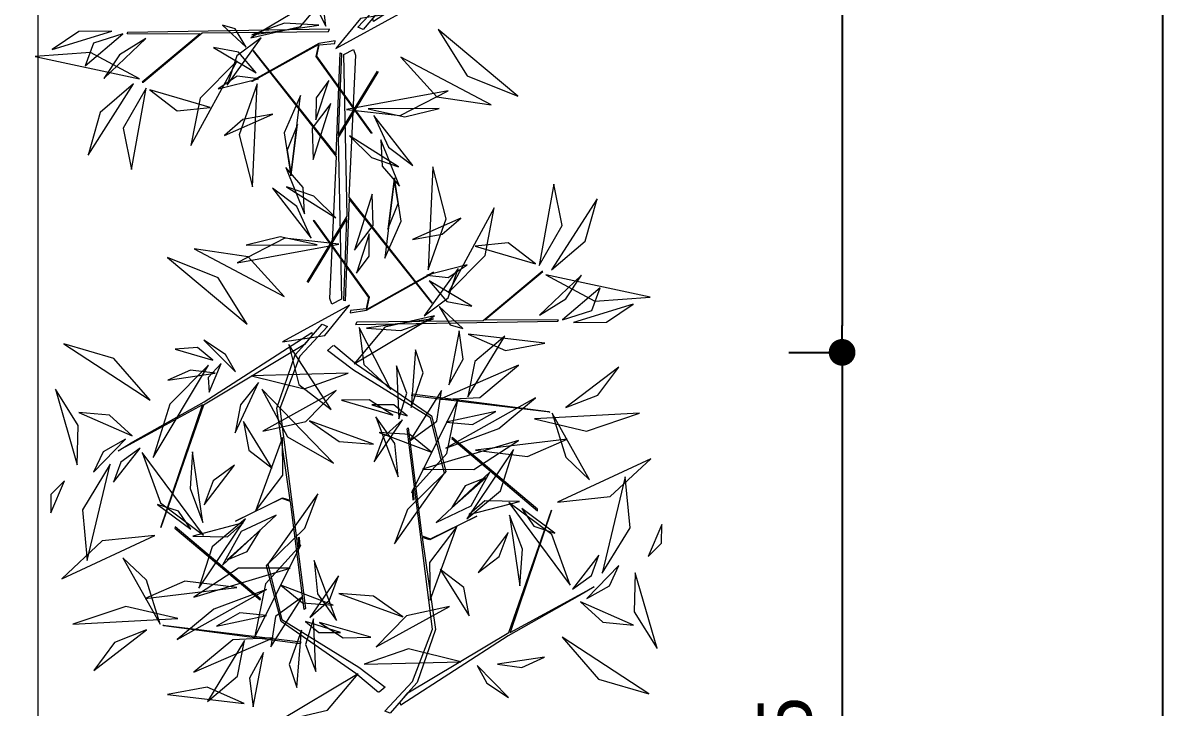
# Model space of a CAD drawing. Header units: centimetres. Extents: x 16433 to 114398, y -50094 to -12305.
# Drawn here: x 32928.5 to 33144.4, y -30435.3 to -30307 of the extents above; entities that cross this region are included whole.
import ezdxf

# ---------------------------------------------------------------- set-up
doc = ezdxf.new("R2010")
doc.units = ezdxf.units.CM
doc.header["$LTSCALE"] = 0.5
doc.layers.get('0').update_dxf_attribs({"linetype": 'CONTINUOUS'})
doc.layers.get('DEFPOINTS').update_dxf_attribs({"linetype": 'CONTINUOUS'})
doc.layers.add('3-BAT C-Niveau -2', color=7, linetype='CONTINUOUS')
doc.styles.add('Helvetica', font='')
doc.styles.get('Helvetica').set_extended_font_data('Helvetica')
doc.dimstyles.new('IS', dxfattribs={"dimtxt": 10.08724, "dimasz": 5.007446, "dimexe": 2, "dimexo": 10, "dimgap": 3, "dimtad": 1, "dimdec": 1, "dimtxsty": 'Helvetica', "dimblk": 'DOT', "dimblk1": 'DOT', "dimblk2": 'DOT', "dimcen": 0, "dimdle": 10, "dimazin": 0, "dimtfac": 0.8, "dimtdec": 1, "dimtix": 1, "dimtmove": 0, "dimatfit": 0, "dimldrblk": 'VW_FILLEDARROW-1', "dimfxl": 10, "dimfxlon": 1, "dimfrac": 2, "dimtolj": 1, "dimarcsym": 0})

# ---------------------------------------------------------------- blocks, each defined once
blk = doc.blocks.new('Groupe-86-1')
at = {"color": 253, "linetype": 'Continuous', "lineweight": 5, "true_color": 0xa0a0a4, "flags": 128}
for points in [[(15858.73, -47595.33), (15861.26, -47608.78), (15850.32, -47599.8), (15850.37, -47599.94), (15861.48, -47609.09), (15866.13, -47632.29), (15866.58, -47632.41), (15858.95, -47595.34), (15858.7, -47595.23), (15858.72, -47595.3)], [(15746.3, -47664.51), (15748.98, -47659.69), (15755.93, -47644.12), (15765.66, -47639.52), (15766.01, -47639.69), (15756.32, -47644.18), (15750.23, -47660.04), (15747.49, -47665.52), (15746.35, -47664.61)], [(15808.62, -47644.2), (15805.94, -47649.03), (15798.99, -47664.6), (15789.26, -47669.2), (15788.91, -47669.03), (15798.59, -47664.54), (15804.69, -47648.68), (15807.43, -47643.2), (15808.56, -47644.1)], [(15821.05, -47684.56), (15818.52, -47671.11), (15829.46, -47680.09), (15829.4, -47679.95), (15818.3, -47670.81), (15813.65, -47647.6), (15813.2, -47647.48), (15820.83, -47684.55), (15821.07, -47684.67), (15821.06, -47684.6)]]:
    blk.add_lwpolyline(points, dxfattribs=at)
for points in [[(15811.84, -47642.4), (15805.42, -47638.32), (15795.11, -47636.45), (15759.16, -47648.14), (15758.95, -47647.97), (15778.32, -47641.68), (15778.57, -47639.96), (15772.79, -47632.23), (15778.74, -47640.05), (15778.61, -47641.56), (15795.06, -47635.91), (15805.47, -47637.45), (15807.71, -47638.8), (15793.06, -47622.29), (15769.07, -47618.72), (15793.05, -47622.1), (15781.68, -47608.22), (15783.82, -47610.61), (15793.69, -47622.29), (15810.2, -47639.69), (15809.7, -47639.88), (15807.71, -47638.8), (15812.05, -47641.34)], [(15860.02, -47619.06), (15843.73, -47637.96), (15862.59, -47635.2), (15862.57, -47635.44), (15847.37, -47637.7), (15860.51, -47642.66), (15860.35, -47642.75), (15846.95, -47637.77), (15817.35, -47643.98), (15816.07, -47642.39), (15817.03, -47641.82), (15843.44, -47638.08), (15859.84, -47619.23)], [(15759.18, -47639.53), (15759.37, -47639.53), (15769.66, -47621.31), (15769.39, -47621.34)], [(15864.64, -47633.84), (15863.6, -47630.9), (15854.3, -47619.85), (15854.33, -47620.03), (15863.42, -47630.87), (15861.11, -47630.79), (15849, -47643.61), (15848.96, -47643.88), (15861.19, -47630.97), (15863.37, -47631), (15864.17, -47633.86)], [(15751.03, -47622.7), (15751.14, -47622.47), (15752.9, -47648.43), (15752.51, -47648.41)], [(15867.94, -47637.5), (15874.36, -47641.58), (15884.67, -47643.45), (15920.62, -47631.75), (15920.83, -47631.93), (15901.46, -47638.22), (15901.2, -47639.93), (15906.99, -47647.67), (15901.04, -47639.84), (15901.17, -47638.33), (15884.72, -47643.98), (15874.3, -47642.45), (15872.06, -47641.09), (15886.72, -47657.6), (15910.71, -47661.18), (15886.72, -47657.8), (15898.1, -47671.67), (15895.96, -47669.28), (15886.08, -47657.6), (15869.57, -47640.21), (15870.08, -47640.01), (15872.06, -47641.09), (15867.72, -47638.56)], [(15815.13, -47646.05), (15816.17, -47648.99), (15825.48, -47660.04), (15825.45, -47659.87), (15816.35, -47649.03), (15818.67, -47649.1), (15830.78, -47636.28), (15830.82, -47636.02), (15818.58, -47648.92), (15816.4, -47648.89), (15815.6, -47646.04)], [(15819.75, -47660.84), (15836.05, -47641.93), (15817.19, -47644.7), (15817.2, -47644.46), (15832.4, -47642.19), (15819.26, -47637.24), (15819.43, -47637.15), (15832.83, -47642.13), (15862.42, -47635.91), (15863.71, -47637.51), (15862.74, -47638.07), (15836.34, -47641.82), (15819.94, -47660.66)], [(15803.89, -47686.02), (15803.78, -47686.24), (15802.02, -47660.28), (15802.41, -47660.3)], [(15743.08, -47666.32), (15749.5, -47670.4), (15759.81, -47672.26), (15795.76, -47660.57), (15795.97, -47660.74), (15776.6, -47667.04), (15776.35, -47668.75), (15782.13, -47676.49), (15776.18, -47668.66), (15776.31, -47667.15), (15759.86, -47672.8), (15749.44, -47671.27), (15747.21, -47669.91), (15761.86, -47686.42), (15785.85, -47690), (15761.87, -47686.62), (15773.24, -47700.49), (15771.1, -47698.1), (15761.22, -47686.42), (15744.72, -47669.03), (15745.22, -47668.83), (15747.21, -47669.91), (15742.87, -47667.38)], [(15795.74, -47669.18), (15795.55, -47669.18), (15785.26, -47687.41), (15785.53, -47687.37)]]:
    blk.add_lwpolyline(points, close=True, dxfattribs=at)
at = {"color": 253, "linetype": 'Continuous', "lineweight": 5, "true_color": 0xa0a0a4}
for points in [[(15850.81, -47599.15, -186.41), (15853.98, -47589.24, -187.61), (15851.28, -47579.17, -186.97), (15851.28, -47579.17, -186.97), (15850.81, -47599.15, -186.41)], [(15858.63, -47592.44, -174.84), (15857.41, -47586.33, -175.45), (15853.18, -47582.07, -176.76), (15853.18, -47582.07, -176.76), (15858.63, -47592.44, -174.84)], [(15858.53, -47594.51, -174.58), (15855.82, -47589.46, -172.2), (15851.31, -47588.7, -168.43), (15851.31, -47588.7, -168.43), (15858.53, -47594.51, -174.58)], [(15849.7, -47598.26, -186.4), (15843.25, -47593.1, -186.75), (15835.04, -47592.37, -187), (15835.04, -47592.37, -187), (15849.7, -47598.26, -186.4)], [(15858.47, -47598.92, -186.97), (15854.57, -47594.67, -187.38), (15849.65, -47592.56, -185.5), (15849.65, -47592.56, -185.5), (15858.47, -47598.92, -186.97)], [(15777.67, -47601.14, -212.86), (15784.93, -47599.98, -209.91), (15790.82, -47594.49, -208.14), (15790.82, -47594.49, -208.14), (15777.67, -47601.14, -212.86)], [(15777.67, -47601.14, -212.86), (15784.93, -47599.98, -209.91), (15790.82, -47594.49, -208.14), (15790.82, -47594.49, -208.14), (15777.67, -47601.14, -212.86)], [(15792.07, -47612.31, -223.66), (15798.52, -47604.2, -222.36), (15799.46, -47594.45, -219.58), (15799.46, -47594.45, -219.58), (15792.07, -47612.31, -223.66)], [(15774.25, -47599.35, -211.21), (15771.28, -47597.33, -209.03), (15767.9, -47597.95, -206.71), (15767.9, -47597.95, -206.71), (15774.25, -47599.35, -211.21)], [(15774.25, -47599.35, -211.21), (15771.28, -47597.33, -209.03), (15767.9, -47597.95, -206.71), (15767.9, -47597.95, -206.71), (15774.25, -47599.35, -211.21)], [(15784.91, -47610.23, -232.48), (15787.91, -47605.39, -232.45), (15787.37, -47599.63, -231.83), (15787.37, -47599.63, -231.83), (15784.91, -47610.23, -232.48)], [(15849.33, -47600.72, -182.25), (15841.22, -47597.85, -178.08), (15833.87, -47600.86, -173.29), (15833.87, -47600.86, -173.29), (15849.33, -47600.72, -182.25)], [(15849.18, -47601.42, -181.99), (15846.25, -47607.19, -181.12), (15848.06, -47613.17, -179.03), (15848.06, -47613.17, -179.03), (15849.18, -47601.42, -181.99)], [(15767.38, -47617.89, -215.07), (15764.53, -47608.41, -213.8), (15756.18, -47602.28, -214.42), (15756.18, -47602.28, -214.42), (15767.38, -47617.89, -215.07)], [(15778.92, -47607.22, -228.35), (15769.57, -47603.67, -229.1), (15760.39, -47606.32, -232.12), (15760.39, -47606.32, -232.12), (15778.92, -47607.22, -228.35)], [(15752.89, -47625.04, -223.19), (15753.32, -47615.03, -225.59), (15748.18, -47605.92, -225.79), (15748.18, -47605.92, -225.79), (15752.89, -47625.04, -223.19)], [(15752.89, -47625.04, -223.19), (15753.32, -47615.03, -225.59), (15748.18, -47605.92, -225.79), (15748.18, -47605.92, -225.79), (15752.89, -47625.04, -223.19)], [(15784.08, -47609.15, -232.75), (15780.97, -47605.45, -233.5), (15776.9, -47604.4, -235.42), (15776.9, -47604.4, -235.42), (15784.08, -47609.15, -232.75)], [(15782.91, -47612.13, -229.3), (15779.68, -47609.08, -228.25), (15775.72, -47608.44, -226.49), (15775.72, -47608.44, -226.49), (15782.91, -47612.13, -229.3)], [(15809.48, -47627.53, -220.09), (15816.98, -47620.56, -220.53), (15818.96, -47610.52, -219.34), (15818.96, -47610.52, -219.34), (15809.48, -47627.53, -220.09)], [(15749.71, -47619.65, -215.73), (15746.29, -47614.21, -216.78), (15740.42, -47611.36, -215.22), (15740.42, -47611.36, -215.22), (15749.71, -47619.65, -215.73)], [(15749.71, -47619.65, -215.73), (15746.29, -47614.21, -216.78), (15740.42, -47611.36, -215.22), (15740.42, -47611.36, -215.22), (15749.71, -47619.65, -215.73)], [(15751.22, -47621.97, -214.21), (15758.84, -47617.91, -211.43), (15762.16, -47612.79, -206.15), (15762.16, -47612.79, -206.15), (15751.22, -47621.97, -214.21)], [(15782.19, -47612.68, -228.97), (15773.54, -47617.79, -227.8), (15769.13, -47626.86, -227.09), (15769.13, -47626.86, -227.09), (15782.19, -47612.68, -228.97)], [(15857.54, -47616.53, -207.25), (15849.41, -47611.02, -205.29), (15840.34, -47610.96, -201.98), (15840.34, -47610.96, -201.98), (15857.54, -47616.53, -207.25)], [(15856, -47620.4, -215.21), (15859.22, -47616.41, -213.09), (15859.16, -47611.68, -210.46), (15859.16, -47611.68, -210.46), (15856, -47620.4, -215.21)], [(15860.37, -47617.67, -177.75), (15863.37, -47615.04, -175.38), (15863.6, -47612.55, -172.12), (15863.6, -47612.55, -172.12), (15860.37, -47617.67, -177.75)], [(15800.55, -47621.81, -212.64), (15792.02, -47616.07, -211.07), (15781.67, -47614.89, -212.06), (15781.67, -47614.89, -212.06), (15800.55, -47621.81, -212.64)], [(15800.55, -47621.81, -212.64), (15792.02, -47616.07, -211.07), (15781.67, -47614.89, -212.06), (15781.67, -47614.89, -212.06), (15800.55, -47621.81, -212.64)], [(15799.32, -47623.32, -172.05), (15799.04, -47618.68, -171.7), (15796.38, -47614.88, -172.02), (15796.38, -47614.88, -172.02), (15799.32, -47623.32, -172.05)], [(15799.32, -47623.32, -172.05), (15799.04, -47618.68, -171.7), (15796.38, -47614.88, -172.02), (15796.38, -47614.88, -172.02), (15799.32, -47623.32, -172.05)], [(15855.02, -47621.07, -179.83), (15854.72, -47617.02, -178.67), (15851.71, -47613.97, -177.99), (15851.71, -47613.97, -177.99), (15855.02, -47621.07, -179.83)], [(15801.62, -47622.44, -213.12), (15803.42, -47619.18, -210.71), (15802.33, -47615.14, -208.62), (15802.33, -47615.14, -208.62), (15801.62, -47622.44, -213.12)], [(15801.62, -47622.44, -213.12), (15803.42, -47619.18, -210.71), (15802.33, -47615.14, -208.62), (15802.33, -47615.14, -208.62), (15801.62, -47622.44, -213.12)], [(15815.85, -47633.38, -220.85), (15821.9, -47625.38, -221.31), (15821.49, -47615.13, -222.56), (15821.49, -47615.13, -222.56), (15815.85, -47633.38, -220.85)], [(15848.97, -47624.92, -210.84), (15846.94, -47619.62, -209.98), (15843.36, -47616.78, -207.2), (15843.36, -47616.78, -207.2), (15848.97, -47624.92, -210.84)], [(15862.61, -47620.13, -207.06), (15858.44, -47616.3, -208.24), (15852.72, -47615.51, -209.24), (15852.72, -47615.51, -209.24), (15862.61, -47620.13, -207.06)], [(15760.66, -47634.79, -221.24), (15760.03, -47624.99, -218.96), (15755.44, -47618.33, -214.31), (15755.44, -47618.33, -214.31), (15760.66, -47634.79, -221.24)], [(15769.8, -47624.27, -211.6), (15772.65, -47621.43, -211.07), (15773.18, -47617.32, -211.1), (15773.18, -47617.32, -211.1), (15769.8, -47624.27, -211.6)], [(15862.25, -47618.22, -178.9), (15866.08, -47626.94, -176.01), (15873.86, -47631.32, -172.29), (15873.86, -47631.32, -172.29), (15862.25, -47618.22, -178.9)], [(15862.25, -47618.22, -178.9), (15866.08, -47626.94, -176.01), (15873.86, -47631.32, -172.29), (15873.86, -47631.32, -172.29), (15862.25, -47618.22, -178.9)], [(15866.93, -47630.28, -200.44), (15866.14, -47623.88, -199.26), (15862.83, -47618.31, -200.49), (15862.83, -47618.31, -200.49), (15866.93, -47630.28, -200.44)], [(15800.26, -47627.01, -171.59), (15803.13, -47624.57, -169.03), (15805.03, -47620.09, -167.96), (15805.03, -47620.09, -167.96), (15800.26, -47627.01, -171.59)], [(15854.03, -47620.99, -179.52), (15844.03, -47619.46, -178.73), (15834.9, -47623.69, -177.91), (15834.9, -47623.69, -177.91), (15854.03, -47620.99, -179.52)], [(15784.1, -47621.93, -196.26), (15777.24, -47622.74, -195.05), (15771.43, -47626.29, -196.39), (15771.43, -47626.29, -196.39), (15784.1, -47621.93, -196.26)], [(15801.3, -47624.1, -212.09), (15798.28, -47622.22, -209.87), (15795.61, -47622.89, -207.1), (15795.61, -47622.89, -207.1), (15801.3, -47624.1, -212.09)], [(15801.3, -47624.1, -212.09), (15798.28, -47622.22, -209.87), (15795.61, -47622.89, -207.1), (15795.61, -47622.89, -207.1), (15801.3, -47624.1, -212.09)], [(15827.34, -47641.58, -225.36), (15826.58, -47631.48, -224.7), (15820.39, -47623.52, -224), (15820.39, -47623.52, -224), (15827.34, -47641.58, -225.36)], [(15739.6, -47640.2, -200.41), (15741.28, -47632.78, -200.32), (15738.56, -47625.75, -200.54), (15738.56, -47625.75, -200.54), (15739.6, -47640.2, -200.41)], [(15761.32, -47640.31, -210.1), (15755.87, -47631.29, -209.96), (15749, -47625.6, -205.95), (15749, -47625.6, -205.95), (15761.32, -47640.31, -210.1)], [(15768.56, -47624.93, -202.5), (15769.67, -47631.31, -200.11), (15772.75, -47633.7, -195.35), (15772.75, -47633.7, -195.35), (15768.56, -47624.93, -202.5)], [(15826.5, -47637.61, -183.78), (15826.69, -47630.57, -183.14), (15823.96, -47624.55, -184.94), (15823.96, -47624.55, -184.94), (15826.5, -47637.61, -183.78)], [(15867.02, -47631.63, -200.73), (15873.69, -47629.53, -197.34), (15877.31, -47623.7, -193.77), (15877.31, -47623.7, -193.77), (15867.02, -47631.63, -200.73)], [(15867.02, -47631.63, -200.73), (15873.69, -47629.53, -197.34), (15877.31, -47623.7, -193.77), (15877.31, -47623.7, -193.77), (15867.02, -47631.63, -200.73)], [(15766.04, -47643.91, -194.97), (15764.3, -47634.43, -192.57), (15757.4, -47627.21, -191.31), (15757.4, -47627.21, -191.31), (15766.04, -47643.91, -194.97)], [(15773.6, -47634.02, -201.48), (15767.28, -47628.81, -202.35), (15759.22, -47627.84, -201.76), (15759.22, -47627.84, -201.76), (15773.6, -47634.02, -201.48)], [(15783.08, -47630.08, -195.33), (15779.43, -47626.74, -195.1), (15774.7, -47625.92, -194.26), (15774.7, -47625.92, -194.26), (15783.08, -47630.08, -195.33)], [(15827.49, -47636.32, -176.88), (15832.86, -47632.52, -176.9), (15835.35, -47627.45, -174.04), (15835.35, -47627.45, -174.04), (15827.49, -47636.32, -176.88)], [(15853.36, -47629.38, -247.3), (15845.97, -47627.65, -244.69), (15838.25, -47630.4, -243.35), (15838.25, -47630.4, -243.35), (15853.36, -47629.38, -247.3)], [(15853.36, -47629.38, -247.3), (15845.97, -47627.65, -244.69), (15838.25, -47630.4, -243.35), (15838.25, -47630.4, -243.35), (15853.36, -47629.38, -247.3)], [(15752.63, -47643.21, -233.25), (15750.87, -47635.86, -238.65), (15743.57, -47629.84, -241.93), (15743.57, -47629.84, -241.93), (15752.63, -47643.21, -233.25)], [(15799.1, -47631.66, -204.62), (15794.37, -47629.1, -205.07), (15789.07, -47629.1, -204.23), (15789.07, -47629.1, -204.23), (15799.1, -47631.66, -204.62)], [(15800.11, -47630.14, -176.08), (15799.57, -47640.22, -174.79), (15803.94, -47647.8, -170.69), (15803.94, -47647.8, -170.69), (15800.11, -47630.14, -176.08)], [(15831.77, -47634.19, -161.32), (15836.58, -47633.04, -161.24), (15839.64, -47629.19, -160.95), (15839.64, -47629.19, -160.95), (15831.77, -47634.19, -161.32)], [(15832.1, -47640.11, -228.81), (15835.35, -47635.34, -229.15), (15836.09, -47630, -227.32), (15836.09, -47630, -227.32), (15832.1, -47640.11, -228.81)], [(15847.96, -47629.83, -223.21), (15842.85, -47628.8, -222.61), (15838.44, -47630.39, -220.88), (15838.44, -47630.39, -220.88), (15847.96, -47629.83, -223.21)], [(15847.96, -47629.83, -223.21), (15842.85, -47628.8, -222.61), (15838.44, -47630.39, -220.88), (15838.44, -47630.39, -220.88), (15847.96, -47629.83, -223.21)], [(15775.36, -47639.53, -207.16), (15771.1, -47633.66, -205.48), (15764.26, -47631.4, -203.83), (15764.26, -47631.4, -203.83), (15775.36, -47639.53, -207.16)], [(15775.36, -47639.53, -207.16), (15771.1, -47633.66, -205.48), (15764.26, -47631.4, -203.83), (15764.26, -47631.4, -203.83), (15775.36, -47639.53, -207.16)], [(15765.42, -47632.02, -218.46), (15767.62, -47635.45, -216.39), (15772.08, -47637.12, -215.43), (15772.08, -47637.12, -215.43), (15765.42, -47632.02, -218.46)], [(15791.39, -47630.21, -184.69), (15786.35, -47632.19, -183.17), (15783.85, -47637.14, -181.63), (15783.85, -47637.14, -181.63), (15791.39, -47630.21, -184.69)], [(15857.14, -47634.02, -197.01), (15853.52, -47632.3, -196.39), (15849.46, -47633.05, -196.61), (15849.46, -47633.05, -196.61), (15857.14, -47634.02, -197.01)], [(15738.67, -47633.39, -189.87), (15744.39, -47638.01, -186.93), (15751.16, -47638.04, -183.27), (15751.16, -47638.04, -183.27), (15738.67, -47633.39, -189.87)], [(15756.53, -47641.2, -207.72), (15756.08, -47636.24, -206.62), (15752.84, -47632.38, -205.86), (15752.84, -47632.38, -205.86), (15756.53, -47641.2, -207.72)], [(15798.02, -47632.48, -204.31), (15790.11, -47638.88, -204.16), (15786.88, -47648.26, -202.67), (15786.88, -47648.26, -202.67), (15798.02, -47632.48, -204.31)], [(15790.33, -47634.13, -205.3), (15793.58, -47641.72, -204.92), (15800.35, -47646.23, -203.9), (15800.35, -47646.23, -203.9), (15790.33, -47634.13, -205.3)], [(15852.94, -47635.21, -186.16), (15847.77, -47632.63, -185.75), (15842.05, -47633.92, -185.13), (15842.05, -47633.92, -185.13), (15852.94, -47635.21, -186.16)], [(15872.36, -47645.25, -210.57), (15869.67, -47637.72, -206.9), (15863.25, -47634.21, -202.54), (15863.25, -47634.21, -202.54), (15872.36, -47645.25, -210.57)], [(15775.37, -47635.57, -188.89), (15782.92, -47639.34, -185.79), (15789.86, -47637.95, -181.22), (15789.86, -47637.95, -181.22), (15775.37, -47635.57, -188.89)], [(15807.19, -47635.87, -217.22), (15800.15, -47639.15, -219.34), (15796.7, -47645.91, -221.55), (15796.7, -47645.91, -221.55), (15807.19, -47635.87, -217.22)], [(15807.42, -47634.64, -210.57), (15810.1, -47642.18, -206.9), (15816.52, -47645.69, -202.54), (15816.52, -47645.69, -202.54), (15807.42, -47634.64, -210.57)], [(15852.44, -47638.31, -225.36), (15853.2, -47648.42, -224.7), (15859.38, -47656.38, -224), (15859.38, -47656.38, -224), (15852.44, -47638.31, -225.36)], [(15749.61, -47641.99, -229.03), (15744.39, -47640.27, -227.48), (15739.27, -47641.95, -225.66), (15739.27, -47641.95, -225.66), (15749.61, -47641.99, -229.03)], [(15770.77, -47645.1, -206.43), (15762.3, -47639.93, -204.4), (15752.04, -47639.8, -204.36), (15752.04, -47639.8, -204.36), (15770.77, -47645.1, -206.43)], [(15770.77, -47645.1, -206.43), (15762.3, -47639.93, -204.4), (15752.04, -47639.8, -204.36), (15752.04, -47639.8, -204.36), (15770.77, -47645.1, -206.43)], [(15766.01, -47639.69, -197.23), (15773.96, -47645.25, -194.28), (15780.72, -47646.43, -188.42), (15780.72, -47646.43, -188.42), (15766.01, -47639.69, -197.23)], [(15847.68, -47639.78, -228.81), (15844.42, -47644.56, -229.15), (15843.69, -47649.89, -227.32), (15843.69, -47649.89, -227.32), (15847.68, -47639.78, -228.81)], [(15761.25, -47647.22, -194.21), (15756.67, -47642.91, -192.81), (15750.91, -47643.13, -190.06), (15750.91, -47643.13, -190.06), (15761.25, -47647.22, -194.21)], [(15761.25, -47647.22, -194.21), (15756.67, -47642.91, -192.81), (15750.91, -47643.13, -190.06), (15750.91, -47643.13, -190.06), (15761.25, -47647.22, -194.21)], [(15762.6, -47642.81, -199.77), (15760.1, -47647.41, -197.57), (15760.76, -47653.11, -196.35), (15760.76, -47653.11, -196.35), (15762.6, -47642.81, -199.77)], [(15793.88, -47642.36, -185.42), (15791.1, -47648.5, -185.31), (15791.82, -47654.96, -184.01), (15791.82, -47654.96, -184.01), (15793.88, -47642.36, -185.42)], [(15853.28, -47642.29, -183.78), (15853.09, -47649.32, -183.14), (15855.81, -47655.35, -184.94), (15855.81, -47655.35, -184.94), (15853.28, -47642.29, -183.78)], [(15772.01, -47644.57, -203.84), (15771.9, -47644.35, -203.87), (15770.23, -47644.82, -202.04), (15770.33, -47645.03, -202.02), (15772.01, -47644.57, -203.84)], [(15826.84, -47644.69, -186.16), (15832, -47647.26, -185.75), (15837.72, -47645.98, -185.13), (15837.72, -47645.98, -185.13), (15826.84, -47644.69, -186.16)], [(15852.29, -47643.57, -176.88), (15846.92, -47647.37, -176.9), (15844.43, -47652.45, -174.04), (15844.43, -47652.45, -174.04), (15852.29, -47643.57, -176.88)], [(15737.39, -47647.04, -178.9), (15741.22, -47655.76, -176.01), (15749, -47660.14, -172.29), (15749, -47660.14, -172.29), (15737.39, -47647.04, -178.9)], [(15737.39, -47647.04, -178.9), (15741.22, -47655.76, -176.01), (15749, -47660.14, -172.29), (15749, -47660.14, -172.29), (15737.39, -47647.04, -178.9)], [(15755.04, -47648.15, -198.87), (15748.3, -47647.13, -195.41), (15744.32, -47649.32, -190.33), (15744.32, -47649.32, -190.33), (15755.04, -47648.15, -198.87)], [(15822.63, -47645.87, -197.01), (15826.25, -47647.59, -196.39), (15830.31, -47646.84, -196.61), (15830.31, -47646.84, -196.61), (15822.63, -47645.87, -197.01)], [(15848.01, -47645.7, -161.32), (15843.2, -47646.85, -161.24), (15840.14, -47650.71, -160.95), (15840.14, -47650.71, -160.95), (15848.01, -47645.7, -161.32)], [(15863.92, -47646.51, -220.85), (15857.87, -47654.51, -221.31), (15858.29, -47664.76, -222.56), (15858.29, -47664.76, -222.56), (15863.92, -47646.51, -220.85)], [(15757.58, -47649.98, -183.73), (15752.58, -47649.4, -181.29), (15747.94, -47652.28, -179.52), (15747.94, -47652.28, -179.52), (15757.58, -47649.98, -183.73)], [(15756.76, -47648.59, -202.35), (15755.21, -47651.42, -200.21), (15755.98, -47655.46, -199.09), (15755.98, -47655.46, -199.09), (15756.76, -47648.59, -202.35)], [(15757.67, -47649.28, -202.12), (15761.54, -47652.27, -201.54), (15766.35, -47653.07, -202.14), (15766.35, -47653.07, -202.14), (15757.67, -47649.28, -202.12)], [(15768.3, -47648.11, -199.98), (15762.28, -47649.86, -200.36), (15758.03, -47654.3, -199.46), (15758.03, -47654.3, -199.46), (15768.3, -47648.11, -199.98)], [(15797.81, -47657.48, -183.47), (15799.82, -47652.62, -183.7), (15798.74, -47647.51, -184.07), (15798.74, -47647.51, -184.07), (15797.81, -47657.48, -183.47)], [(15797.81, -47657.48, -183.47), (15799.82, -47652.62, -183.7), (15798.74, -47647.51, -184.07), (15798.74, -47647.51, -184.07), (15797.81, -47657.48, -183.47)], [(15812.76, -47648.26, -200.73), (15806.09, -47650.37, -197.34), (15802.46, -47656.2, -193.77), (15802.46, -47656.2, -193.77), (15812.76, -47648.26, -200.73)], [(15812.76, -47648.26, -200.73), (15806.09, -47650.37, -197.34), (15802.46, -47656.2, -193.77), (15802.46, -47656.2, -193.77), (15812.76, -47648.26, -200.73)], [(15817.52, -47661.67, -178.9), (15813.7, -47652.95, -176.01), (15805.92, -47648.58, -172.29), (15805.92, -47648.58, -172.29), (15817.52, -47661.67, -178.9)], [(15817.52, -47661.67, -178.9), (15813.7, -47652.95, -176.01), (15805.92, -47648.58, -172.29), (15805.92, -47648.58, -172.29), (15817.52, -47661.67, -178.9)], [(15826.42, -47650.52, -247.3), (15833.8, -47652.25, -244.69), (15841.53, -47649.5, -243.35), (15841.53, -47649.5, -243.35), (15826.42, -47650.52, -247.3)], [(15826.42, -47650.52, -247.3), (15833.8, -47652.25, -244.69), (15841.53, -47649.5, -243.35), (15841.53, -47649.5, -243.35), (15826.42, -47650.52, -247.3)], [(15831.82, -47650.07, -223.21), (15836.93, -47651.1, -222.61), (15841.34, -47649.51, -220.88), (15841.34, -47649.51, -220.88), (15831.82, -47650.07, -223.21)], [(15831.82, -47650.07, -223.21), (15836.93, -47651.1, -222.61), (15841.34, -47649.51, -220.88), (15841.34, -47649.51, -220.88), (15831.82, -47650.07, -223.21)], [(15757.11, -47651.23, -183.47), (15755.1, -47656.1, -183.7), (15756.18, -47661.2, -184.07), (15756.18, -47661.2, -184.07), (15757.11, -47651.23, -183.47)], [(15757.11, -47651.23, -183.47), (15755.1, -47656.1, -183.7), (15756.18, -47661.2, -184.07), (15756.18, -47661.2, -184.07), (15757.11, -47651.23, -183.47)], [(15812.85, -47649.61, -200.44), (15813.64, -47656.02, -199.26), (15816.95, -47661.59, -200.49), (15816.95, -47661.59, -200.49), (15812.85, -47649.61, -200.44)], [(15761.04, -47666.35, -185.42), (15763.82, -47660.22, -185.31), (15763.1, -47653.76, -184.01), (15763.1, -47653.76, -184.01), (15761.04, -47666.35, -185.42)], [(15798.16, -47660.13, -202.35), (15799.71, -47657.29, -200.21), (15798.94, -47653.25, -199.09), (15798.94, -47653.25, -199.09), (15798.16, -47660.13, -202.35)], [(15870.29, -47652.37, -220.09), (15862.79, -47659.33, -220.53), (15860.82, -47669.37, -219.34), (15860.82, -47669.37, -219.34), (15870.29, -47652.37, -220.09)], [(15786.62, -47660.6, -199.98), (15792.63, -47658.85, -200.36), (15796.89, -47654.42, -199.46), (15796.89, -47654.42, -199.46), (15786.62, -47660.6, -199.98)], [(15797.25, -47659.44, -202.12), (15793.38, -47656.45, -201.54), (15788.57, -47655.65, -202.14), (15788.57, -47655.65, -202.14), (15797.25, -47659.44, -202.12)], [(15792.32, -47665.9, -199.77), (15794.82, -47661.3, -197.57), (15794.16, -47655.6, -196.35), (15794.16, -47655.6, -196.35), (15792.32, -47665.9, -199.77)], [(15830.81, -47654.97, -210.84), (15832.83, -47660.28, -209.98), (15836.42, -47663.12, -207.2), (15836.42, -47663.12, -207.2), (15830.81, -47654.97, -210.84)], [(15797.33, -47658.74, -183.73), (15802.34, -47659.31, -181.29), (15806.98, -47656.43, -179.52), (15806.98, -47656.43, -179.52), (15797.33, -47658.74, -183.73)], [(15825.74, -47658.9, -179.52), (15835.75, -47660.44, -178.73), (15844.88, -47656.2, -177.91), (15844.88, -47656.2, -177.91), (15825.74, -47658.9, -179.52)], [(15799.87, -47660.57, -198.87), (15806.62, -47661.58, -195.41), (15810.6, -47659.39, -190.33), (15810.6, -47659.39, -190.33), (15799.87, -47660.57, -198.87)], [(15817.17, -47659.77, -207.06), (15821.33, -47663.6, -208.24), (15827.05, -47664.38, -209.24), (15827.05, -47664.38, -209.24), (15817.17, -47659.77, -207.06)], [(15823.77, -47659.49, -215.21), (15820.56, -47663.49, -213.09), (15820.62, -47668.22, -210.46), (15820.62, -47668.22, -210.46), (15823.77, -47659.49, -215.21)], [(15824.75, -47658.83, -179.83), (15825.05, -47662.87, -178.67), (15828.06, -47665.92, -177.99), (15828.06, -47665.92, -177.99), (15824.75, -47658.83, -179.83)], [(15754.81, -47678.58, -176.08), (15755.35, -47668.49, -174.79), (15750.98, -47660.91, -170.69), (15750.98, -47660.91, -170.69), (15754.81, -47678.58, -176.08)], [(15764.59, -47674.59, -205.3), (15761.34, -47666.99, -204.92), (15754.57, -47662.48, -203.9), (15754.57, -47662.48, -203.9), (15764.59, -47674.59, -205.3)], [(15788.91, -47669.03, -197.23), (15780.96, -47663.46, -194.28), (15774.2, -47662.28, -188.42), (15774.2, -47662.28, -188.42), (15788.91, -47669.03, -197.23)], [(15793.67, -47661.49, -194.21), (15798.25, -47665.8, -192.81), (15804.01, -47665.59, -190.06), (15804.01, -47665.59, -190.06), (15793.67, -47661.49, -194.21)], [(15793.67, -47661.49, -194.21), (15798.25, -47665.8, -192.81), (15804.01, -47665.59, -190.06), (15804.01, -47665.59, -190.06), (15793.67, -47661.49, -194.21)], [(15819.4, -47662.23, -177.75), (15816.4, -47664.86, -175.38), (15816.18, -47667.34, -172.12), (15816.18, -47667.34, -172.12), (15819.4, -47662.23, -177.75)], [(15782.91, -47664.14, -203.84), (15783.02, -47664.37, -203.87), (15784.69, -47663.9, -202.04), (15784.59, -47663.68, -202.02), (15782.91, -47664.14, -203.84)], [(15784.15, -47663.61, -206.43), (15792.62, -47668.78, -204.4), (15802.88, -47668.91, -204.36), (15802.88, -47668.91, -204.36), (15784.15, -47663.61, -206.43)], [(15784.15, -47663.61, -206.43), (15792.62, -47668.78, -204.4), (15802.88, -47668.91, -204.36), (15802.88, -47668.91, -204.36), (15784.15, -47663.61, -206.43)], [(15822.24, -47663.37, -207.25), (15830.37, -47668.88, -205.29), (15839.44, -47668.93, -201.98), (15839.44, -47668.93, -201.98), (15822.24, -47663.37, -207.25)], [(15788.88, -47664.81, -194.97), (15790.62, -47674.29, -192.57), (15797.52, -47681.5, -191.31), (15797.52, -47681.5, -191.31), (15788.88, -47664.81, -194.97)], [(15802.29, -47665.5, -233.25), (15804.05, -47672.85, -238.65), (15811.35, -47678.87, -241.93), (15811.35, -47678.87, -241.93), (15802.29, -47665.5, -233.25)], [(15805.31, -47666.73, -229.03), (15810.53, -47668.45, -227.48), (15815.65, -47666.76, -225.66), (15815.65, -47666.76, -225.66), (15805.31, -47666.73, -229.03)], [(15830.6, -47678.48, -181.99), (15833.53, -47672.7, -181.12), (15831.72, -47666.73, -179.03), (15831.72, -47666.73, -179.03), (15830.6, -47678.48, -181.99)], [(15793.59, -47668.41, -210.1), (15799.05, -47677.42, -209.96), (15805.92, -47683.12, -205.95), (15805.92, -47683.12, -205.95), (15793.59, -47668.41, -210.1)], [(15798.39, -47667.51, -207.72), (15798.83, -47672.47, -206.62), (15802.08, -47676.33, -205.86), (15802.08, -47676.33, -205.86), (15798.39, -47667.51, -207.72)], [(15815.32, -47668.52, -200.41), (15813.64, -47675.93, -200.32), (15816.36, -47682.96, -200.54), (15816.36, -47682.96, -200.54), (15815.32, -47668.52, -200.41)], [(15779.55, -47673.14, -188.89), (15772, -47669.37, -185.79), (15765.06, -47670.77, -181.22), (15765.06, -47670.77, -181.22), (15779.55, -47673.14, -188.89)], [(15779.56, -47669.18, -207.16), (15783.82, -47675.05, -205.48), (15790.66, -47677.31, -203.83), (15790.66, -47677.31, -203.83), (15779.56, -47669.18, -207.16)], [(15779.56, -47669.18, -207.16), (15783.82, -47675.05, -205.48), (15790.66, -47677.31, -203.83), (15790.66, -47677.31, -203.83), (15779.56, -47669.18, -207.16)], [(15816.25, -47675.32, -189.87), (15810.53, -47670.7, -186.93), (15803.76, -47670.67, -183.27), (15803.76, -47670.67, -183.27), (15816.25, -47675.32, -189.87)], [(15763.53, -47678.51, -184.69), (15768.57, -47676.52, -183.17), (15771.07, -47671.57, -181.63), (15771.07, -47671.57, -181.63), (15763.53, -47678.51, -184.69)], [(15789.5, -47676.69, -218.46), (15787.3, -47673.27, -216.39), (15782.84, -47671.59, -215.43), (15782.84, -47671.59, -215.43), (15789.5, -47676.69, -218.46)], [(15781.32, -47674.69, -201.48), (15787.64, -47679.9, -202.35), (15795.7, -47680.87, -201.76), (15795.7, -47680.87, -201.76), (15781.32, -47674.69, -201.48)], [(15786.35, -47683.78, -202.5), (15785.25, -47677.4, -200.11), (15782.17, -47675.02, -195.35), (15782.17, -47675.02, -195.35), (15786.35, -47683.78, -202.5)], [(15794.26, -47673.92, -221.24), (15794.89, -47683.72, -218.96), (15799.48, -47690.38, -214.31), (15799.48, -47690.38, -214.31), (15794.26, -47673.92, -221.24)], [(15771.83, -47678.64, -195.33), (15775.48, -47681.97, -195.1), (15780.22, -47682.79, -194.26), (15780.22, -47682.79, -194.26), (15771.83, -47678.64, -195.33)], [(15830.45, -47679.18, -182.25), (15838.56, -47682.04, -178.08), (15845.91, -47679.04, -173.29), (15845.91, -47679.04, -173.29), (15830.45, -47679.18, -182.25)], [(15754.66, -47681.71, -171.59), (15751.79, -47684.14, -169.03), (15749.89, -47688.62, -167.96), (15749.89, -47688.62, -167.96), (15754.66, -47681.71, -171.59)], [(15772.73, -47696.04, -228.97), (15781.38, -47690.92, -227.8), (15785.79, -47681.86, -227.09), (15785.79, -47681.86, -227.09), (15772.73, -47696.04, -228.97)], [(15821.31, -47680.98, -186.97), (15825.21, -47685.23, -187.38), (15830.12, -47687.34, -185.5), (15830.12, -47687.34, -185.5), (15821.31, -47680.98, -186.97)], [(15828.97, -47680.74, -186.41), (15825.79, -47690.66, -187.61), (15828.49, -47700.72, -186.97), (15828.49, -47700.72, -186.97), (15828.97, -47680.74, -186.41)], [(15830.07, -47681.63, -186.4), (15836.53, -47686.8, -186.75), (15844.74, -47687.53, -187), (15844.74, -47687.53, -187), (15830.07, -47681.63, -186.4)], [(15770.82, -47686.79, -196.26), (15777.68, -47685.98, -195.05), (15783.48, -47682.42, -196.39), (15783.48, -47682.42, -196.39), (15770.82, -47686.79, -196.26)], [(15802.03, -47683.67, -223.19), (15801.6, -47693.69, -225.59), (15806.74, -47702.79, -225.79), (15806.74, -47702.79, -225.79), (15802.03, -47683.67, -223.19)], [(15802.03, -47683.67, -223.19), (15801.6, -47693.69, -225.59), (15806.74, -47702.79, -225.79), (15806.74, -47702.79, -225.79), (15802.03, -47683.67, -223.19)], [(15755.6, -47685.4, -172.05), (15755.87, -47690.03, -171.7), (15758.54, -47693.83, -172.02), (15758.54, -47693.83, -172.02), (15755.6, -47685.4, -172.05)], [(15755.6, -47685.4, -172.05), (15755.87, -47690.03, -171.7), (15758.54, -47693.83, -172.02), (15758.54, -47693.83, -172.02), (15755.6, -47685.4, -172.05)], [(15785.12, -47684.44, -211.6), (15782.27, -47687.28, -211.07), (15781.74, -47691.39, -211.1), (15781.74, -47691.39, -211.1), (15785.12, -47684.44, -211.6)], [(15821.24, -47685.39, -174.58), (15823.96, -47690.44, -172.2), (15828.47, -47691.2, -168.43), (15828.47, -47691.2, -168.43), (15821.24, -47685.39, -174.58)], [(15803.7, -47686.74, -214.21), (15796.08, -47690.8, -211.43), (15792.76, -47695.93, -206.15), (15792.76, -47695.93, -206.15), (15803.7, -47686.74, -214.21)], [(15821.15, -47687.46, -174.84), (15822.37, -47693.57, -175.45), (15826.6, -47697.83, -176.76), (15826.6, -47697.83, -176.76), (15821.15, -47687.46, -174.84)], [(15805.21, -47689.07, -215.73), (15808.63, -47694.5, -216.78), (15814.5, -47697.36, -215.22), (15814.5, -47697.36, -215.22), (15805.21, -47689.07, -215.73)], [(15805.21, -47689.07, -215.73), (15808.63, -47694.5, -216.78), (15814.5, -47697.36, -215.22), (15814.5, -47697.36, -215.22), (15805.21, -47689.07, -215.73)], [(15787.54, -47690.82, -215.07), (15790.39, -47700.3, -213.8), (15798.74, -47706.44, -214.42), (15798.74, -47706.44, -214.42), (15787.54, -47690.82, -215.07)], [(15762.85, -47696.4, -223.66), (15756.4, -47704.51, -222.36), (15755.46, -47714.27, -219.58), (15755.46, -47714.27, -219.58), (15762.85, -47696.4, -223.66)], [(15772.01, -47696.59, -229.3), (15775.24, -47699.63, -228.25), (15779.2, -47700.28, -226.49), (15779.2, -47700.28, -226.49), (15772.01, -47696.59, -229.3)], [(15770.01, -47698.48, -232.48), (15767.01, -47703.32, -232.45), (15767.55, -47709.08, -231.83), (15767.55, -47709.08, -231.83), (15770.01, -47698.48, -232.48)], [(15770.84, -47699.57, -232.75), (15773.95, -47703.27, -233.5), (15778.02, -47704.31, -235.42), (15778.02, -47704.31, -235.42), (15770.84, -47699.57, -232.75)], [(15776, -47701.49, -228.35), (15785.35, -47705.04, -229.1), (15794.53, -47702.39, -232.12), (15794.53, -47702.39, -232.12), (15776, -47701.49, -228.35)], [(15777.25, -47707.57, -212.86), (15769.99, -47708.73, -209.91), (15764.1, -47714.22, -208.14), (15764.1, -47714.22, -208.14), (15777.25, -47707.57, -212.86)], [(15777.25, -47707.57, -212.86), (15769.99, -47708.73, -209.91), (15764.1, -47714.22, -208.14), (15764.1, -47714.22, -208.14), (15777.25, -47707.57, -212.86)], [(15780.67, -47709.36, -211.21), (15783.64, -47711.38, -209.03), (15787.02, -47710.76, -206.71), (15787.02, -47710.76, -206.71), (15780.67, -47709.36, -211.21)], [(15780.67, -47709.36, -211.21), (15783.64, -47711.38, -209.03), (15787.02, -47710.76, -206.71), (15787.02, -47710.76, -206.71), (15780.67, -47709.36, -211.21)]]:
    blk.add_polyline3d(points, dxfattribs=at)
blk = doc.blocks.new('_DOT')
at = {"color": 0, "linetype": 'ByBlock', "lineweight": -2}
blk.add_line((-0.5, 0), (-1, 0), dxfattribs=at)
at = {"color": 0, "linetype": 'ByBlock', "const_width": 0.5}
blk.add_lwpolyline([(-0.25, 0, 1), (0.25, 0, 1)], format="xyb", close=True, dxfattribs=at)
blk = doc.blocks.new('*D2452')
at = {"layer": '3-BAT C-Niveau -2', "color": 0, "linetype": 'Continuous', "lineweight": -2, "transparency": 16777216}
for p, q in [((33131.88, -28805.01), (33143.88, -28805.01)), ((33141.88, -28810.02), (33141.88, -30992.43)), ((33131.88, -30997.44), (33143.88, -30997.44))]:
    blk.add_line(p, q, dxfattribs=at)
at = {"layer": 'DEFPOINTS', "color": 0, "linetype": 'Continuous', "transparency": 16777216}
for p in [(32689.29, -28805.01), (32631.28, -30997.44), (33141.88, -30997.44)]:
    blk.add_point(p, dxfattribs=at)
at = {"layer": '3-BAT C-Niveau -2', "color": 0, "linetype": 'Continuous', "lineweight": -2, "transparency": 16777216, "xscale": 5.007446289062499, "yscale": 5.007446289062499, "zscale": 5.007446289062499}
for p, rotation in [((33141.88, -28805.01), 90), ((33141.88, -30997.44), 270)]:
    blk.add_blockref('_DOT', p, dxfattribs=dict(at, rotation=rotation))
at = {"layer": '3-BAT C-Niveau -2', "color": 0, "linetype": 'Continuous', "lineweight": 5, "transparency": 16777216, "insert": (33133.84, -29901.22), "char_height": 10.087, "attachment_point": 5, "rotation": 90, "style": 'Helvetica'}
blk.add_mtext('\\A1;2192', dxfattribs=at)
blk = doc.blocks.new('VW_FILLEDARROW-1')
at = {"color": 0, "linetype": 'Continuous', "lineweight": 5, "flags": 128}
blk.add_lwpolyline([(-1.997, 0.535), (0, 0), (-1.997, -0.535)], close=True, dxfattribs=at)
blk = doc.blocks.new('*D2481')
at = {"layer": '3-BAT C-Niveau -2', "color": 0, "linetype": 'Continuous', "lineweight": -2, "transparency": 16777216}
for p, q in [((33071.88, -30368.68), (33083.88, -30368.68)), ((33081.88, -30373.69), (33081.88, -30543.68)), ((33071.88, -30548.68), (33083.88, -30548.68))]:
    blk.add_line(p, q, dxfattribs=at)
at = {"layer": 'DEFPOINTS', "color": 0, "linetype": 'Continuous', "transparency": 16777216}
for p in [(32596.28, -30368.68), (32596.28, -30548.68), (33081.88, -30548.68)]:
    blk.add_point(p, dxfattribs=at)
at = {"layer": '3-BAT C-Niveau -2', "color": 0, "linetype": 'Continuous', "lineweight": -2, "transparency": 16777216, "xscale": 5.007446289062499, "yscale": 5.007446289062499, "zscale": 5.007446289062499}
for p, rotation in [((33081.88, -30368.68), 90), ((33081.88, -30548.68), 270)]:
    blk.add_blockref('_DOT', p, dxfattribs=dict(at, rotation=rotation))
at = {"layer": '3-BAT C-Niveau -2', "color": 0, "linetype": 'Continuous', "lineweight": 5, "transparency": 16777216, "insert": (33071.2, -30458.68), "char_height": 10.0872, "attachment_point": 5, "rotation": 90, "style": 'Helvetica'}
blk.add_mtext('\\A1;180/215', dxfattribs=at)
blk = doc.blocks.new('*D2482')
at = {"layer": '3-BAT C-Niveau -2', "color": 0, "linetype": 'Continuous', "lineweight": -2, "transparency": 16777216}
for p, q in [((33071.88, -30158.21), (33083.88, -30158.21)), ((33081.88, -30163.22), (33081.88, -30363.68)), ((33071.88, -30368.68), (33083.88, -30368.68))]:
    blk.add_line(p, q, dxfattribs=at)
at = {"layer": 'DEFPOINTS', "color": 0, "linetype": 'Continuous', "transparency": 16777216}
for p in [(32629.21, -30158.21), (32596.28, -30368.68), (33081.88, -30368.68)]:
    blk.add_point(p, dxfattribs=at)
at = {"layer": '3-BAT C-Niveau -2', "color": 0, "linetype": 'Continuous', "lineweight": -2, "transparency": 16777216, "xscale": 5.007446289062499, "yscale": 5.007446289062499, "zscale": 5.007446289062499}
for p, rotation in [((33081.88, -30158.21), 90), ((33081.88, -30368.68), 270)]:
    blk.add_blockref('_DOT', p, dxfattribs=dict(at, rotation=rotation))
at = {"layer": '3-BAT C-Niveau -2', "color": 0, "linetype": 'Continuous', "lineweight": 5, "transparency": 16777216, "insert": (33073.84, -30263.45), "char_height": 10.087, "attachment_point": 5, "rotation": 90, "style": 'Helvetica'}
blk.add_mtext('\\A1;210', dxfattribs=at)

msp = doc.modelspace()

# ---------------------------------------------------------------- linework, layer by layer
at = {"layer": '3-BAT C-Niveau -2', "color": 7, "linetype": 'Continuous', "lineweight": 5, "flags": 128}
msp.add_lwpolyline([(32931.279, -30137.765), (32931.279, -30997.435), (32926.279, -30997.435), (32926.279, -30291.155), (32631.344, -30291.155), (32631.344, -30286.155), (32926.279, -30286.155), (32926.279, -30137.765)], dxfattribs=at)

# ---------------------------------------------------------------- block references
at = {"layer": '3-BAT C-Niveau -2', "color": 7, "rotation": 79.27640525614329}
msp.add_blockref('Groupe-86-1', (-16766.963, -37034.655), dxfattribs=at)

# ---------------------------------------------------------------- dimensions: what is measured, and where the dimension line sits
at = {"layer": '3-BAT C-Niveau -2', "color": 7, "linetype": 'Continuous', "lineweight": 5}
for base, p1, p2, override, picture, middle in [((33141.882, -30997.435), (32689.289, -28805.012), (32631.279, -30997.435), {"dimtxt": 10.08724, "dimdec": 0, "dimpost": '<>', "dimtxsty": 'Helvetica', "dimtmove": 2}, '*D2452', (33133.839, -29901.223)), ((33081.882, -30368.683), (32629.209, -30158.208), (32596.279, -30368.683), {"dimtxt": 10.08724, "dimdec": 0, "dimpost": '<>', "dimtxsty": 'Helvetica', "dimtmove": 2}, '*D2482', (33073.839, -30263.446)), ((33081.882, -30548.683), (32596.279, -30368.683), (32596.279, -30548.683), {"dimtxt": 10.08724, "dimdec": 0, "dimpost": '<>/215', "dimtxsty": 'Helvetica', "dimtmove": 2}, '*D2481', (33071.197, -30458.683))]:
    dim = msp.add_linear_dim(base=base, p1=p1, p2=p2, angle=90, dimstyle='IS', override=override, dxfattribs=at)
    dim.commit()
    dim.dimension.update_dxf_attribs({"geometry": picture, "text_midpoint": middle})

doc.saveas('drawing.dxf')
